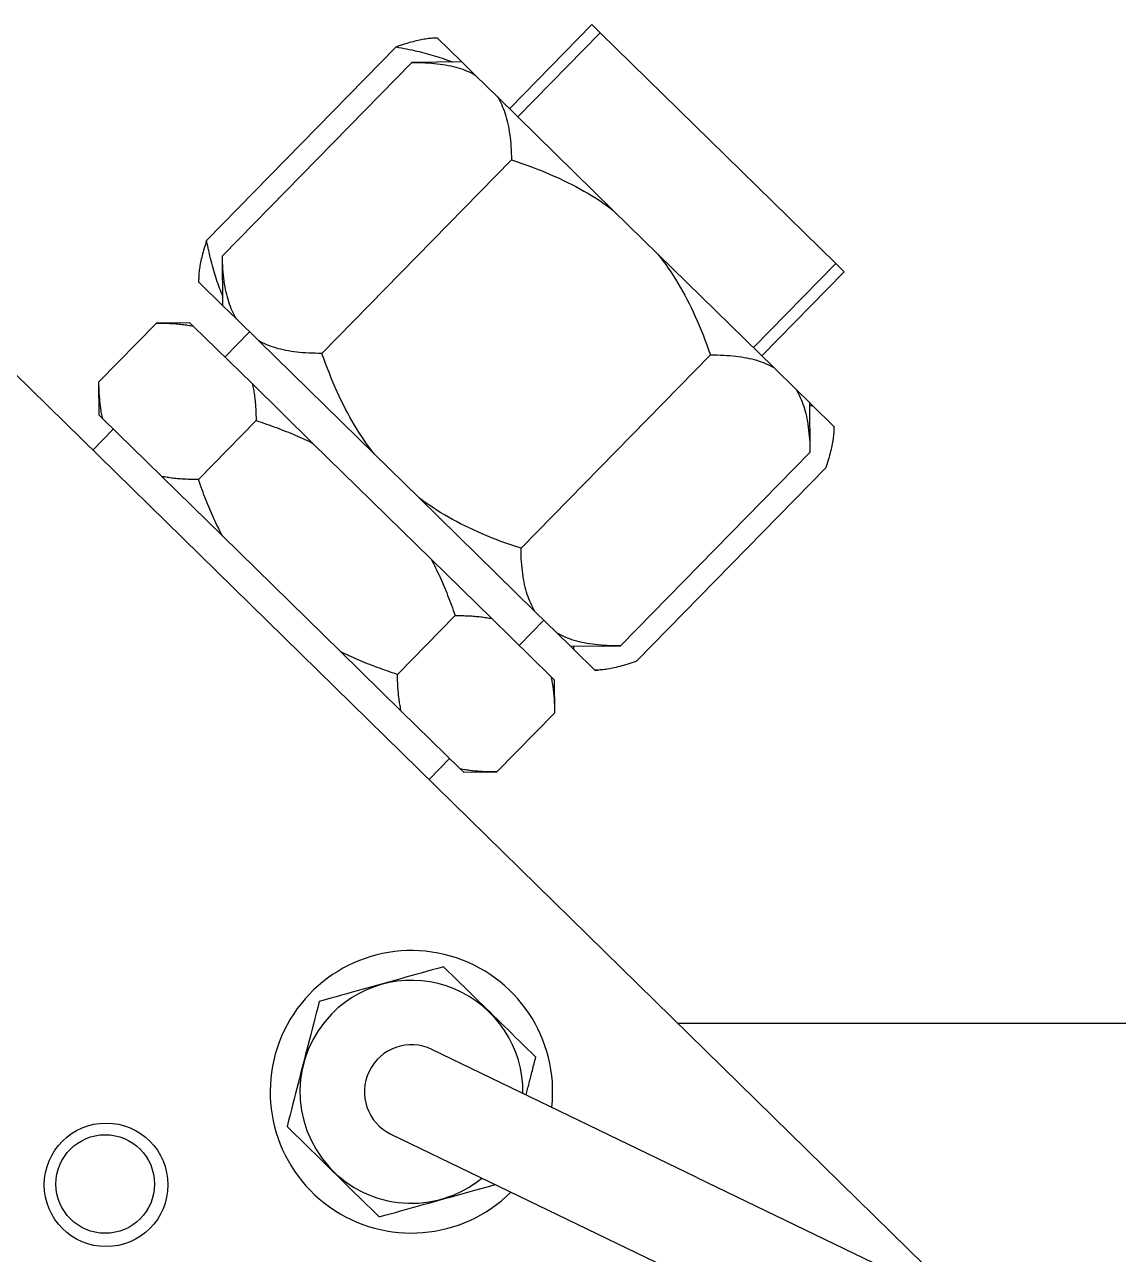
# Model space of a CAD drawing. Extents: x 475189 to 476029, y 1007718 to 1008015.
# Drawn here: x 475668.328 to 475668.827, y 1007759.72 to 1007760.28 of the extents above; entities that cross this region are included whole.
import ezdxf
from ezdxf.enums import TextEntityAlignment as Align

# ---------------------------------------------------------------- set-up
doc = ezdxf.new("R2010")
doc.units = 0
doc.header["$LTSCALE"] = 2
doc.header["$MEASUREMENT"] = 0
doc.layers.get('0').update_dxf_attribs({"linetype": 'CONTINUOUS', "lineweight": 0})
doc.layers.add('R.B', color=6, linetype='CONTINUOUS', lineweight=0)
doc.layers.add('TEXT', color=1, linetype='CONTINUOUS', lineweight=0)
doc.styles.add('ROMANS', font='ROMANS.SHX')
doc.styles.add('XT03_5', font='romans', dxfattribs={"width": 0.6, "height": 87.5})

# ---------------------------------------------------------------- blocks, each defined once
blk = doc.blocks.new('EXISTING')
at = {"color": 8, "linetype": 'Continuous', "lineweight": -3}
for p, q in [((475668.5493548754, 1007760.242139939), (475668.5868715218, 1007760.280435477)), ((475668.5868715218, 1007760.280435477), (475668.5907010757, 1007760.276683813)), ((475668.516581123, 1007760.274247106), (475668.5153337167, 1007760.27423429)), ((475668.516581123, 1007760.274247106), (475668.5276360928, 1007760.263416983)), ((475668.5531844293, 1007760.238388274), (475668.5907010757, 1007760.276683813)), ((475668.5907010757, 1007760.276683813), (475668.6979285841, 1007760.171637203)), ((475668.4976905304, 1007760.270238743), (475668.4114022437, 1007760.182159004)), ((475668.5048924373, 1007760.263183316), (475668.4186041505, 1007760.175103577)), ((475668.5276360928, 1007760.263416983), (475668.5048924373, 1007760.263183316)), ((475668.5276360928, 1007760.263416983), (475668.5337241722, 1007760.257452729)), ((475668.5337241722, 1007760.257452729), (475668.5438960664, 1007760.247487721)), ((475668.5438960664, 1007760.247487721), (475668.5966262892, 1007760.195829977)), ((475668.5502178134, 1007760.218779812), (475668.4639295267, 1007760.130700073)), ((475668.5966262892, 1007760.195829977), (475668.6169700777, 1007760.175899961)), ((475668.4188378182, 1007760.152359921), (475668.4186041505, 1007760.175103577)), ((475668.6169700777, 1007760.175899961), (475668.6697003006, 1007760.124242217)), ((475668.6604119377, 1007760.133341664), (475668.6979285841, 1007760.171637203)), ((475668.6642414916, 1007760.129589999), (475668.701758138, 1007760.167885538)), ((475668.6979285841, 1007760.171637203), (475668.701758138, 1007760.167885538)), ((475668.4077828484, 1007760.163190044), (475668.4077700326, 1007760.16443745)), ((475668.4188378182, 1007760.152359921), (475668.4077828484, 1007760.163190044)), ((475668.4249258976, 1007760.146395667), (475668.4188378182, 1007760.152359921)), ((475668.3885908334, 1007760.144467146), (475668.3623291809, 1007760.117660268)), ((475668.4037532704, 1007760.144622924), (475668.3885908334, 1007760.144467146)), ((475668.4037532704, 1007760.144622924), (475668.405299103, 1007760.143108532)), ((475668.4350977918, 1007760.136430659), (475668.4249258976, 1007760.146395667)), ((475668.405299103, 1007760.143108532), (475668.4322145985, 1007760.11674047)), ((475668.4197277222, 1007760.128973376), (475668.4309827161, 1007760.140462038)), ((475668.3078073876, 1007760.137301033), (475668.7589061407, 1007759.69537717)), ((475668.4878280147, 1007760.084772915), (475668.4350977918, 1007760.136430659)), ((475668.6408685657, 1007760.129972803), (475668.554580279, 1007760.041893064)), ((475668.6697003006, 1007760.124242217), (475668.6798721948, 1007760.114277209)), ((475668.3624849594, 1007760.102497831), (475668.3623291809, 1007760.117660268)), ((475668.4322145985, 1007760.11674047), (475668.4598294195, 1007760.089687307)), ((475668.6798721948, 1007760.114277209), (475668.6859602742, 1007760.108312955)), ((475668.6859602742, 1007760.108312955), (475668.6861939419, 1007760.085569299)), ((475668.6859602742, 1007760.108312955), (475668.6874132107, 1007760.10688957)), ((475668.6874132107, 1007760.10688957), (475668.6969763752, 1007760.09752091)), ((475668.364030792, 1007760.100983439), (475668.3624849594, 1007760.102497831)), ((475668.3909462874, 1007760.074615378), (475668.364030792, 1007760.100983439)), ((475668.4339162096, 1007760.100063641), (475668.407654557, 1007760.073256764)), ((475668.3595063649, 1007760.086653561), (475668.3688855265, 1007760.096227445)), ((475668.6969763752, 1007760.09752091), (475668.697015244, 1007760.097482832)), ((475668.697015244, 1007760.097482832), (475668.6970280598, 1007760.096235425)), ((475668.4598294195, 1007760.089687307), (475668.5136604105, 1007760.036951183)), ((475668.5081718031, 1007760.064842899), (475668.4878280147, 1007760.084772915)), ((475668.5999056551, 1007759.99748956), (475668.6861939419, 1007760.085569299)), ((475668.6933958487, 1007760.078513872), (475668.607107562, 1007759.990434133)), ((475668.4185611085, 1007760.047562214), (475668.3909462874, 1007760.074615378)), ((475668.560902026, 1007760.013185155), (475668.5081718031, 1007760.064842899)), ((475668.4723920994, 1007759.994826091), (475668.4185611085, 1007760.047562214)), ((475668.5136604105, 1007760.036951183), (475668.5412752315, 1007760.00989802)), ((475668.5245669619, 1007760.011256633), (475668.4983053094, 1007759.984449756)), ((475668.5412752315, 1007760.00989802), (475668.568190727, 1007759.983529958)), ((475668.5710739202, 1007760.003220147), (475668.560902026, 1007760.013185155)), ((475668.5537621077, 1007759.997665114), (475668.5650171016, 1007760.009153776)), ((475668.5771619996, 1007759.997255892), (475668.5710739202, 1007760.003220147)), ((475668.5000069204, 1007759.967772927), (475668.4723920994, 1007759.994826091)), ((475668.5771619996, 1007759.997255892), (475668.5999056551, 1007759.99748956)), ((475668.5786149361, 1007759.995832507), (475668.5771619996, 1007759.997255892)), ((475668.5881781007, 1007759.986463848), (475668.5786149361, 1007759.995832507)), ((475668.568190727, 1007759.983529958), (475668.5697365596, 1007759.982015566)), ((475668.5697365596, 1007759.982015566), (475668.569892338, 1007759.966853129)), ((475668.5882169694, 1007759.98642577), (475668.5881781007, 1007759.986463848)), ((475668.5882169694, 1007759.98642577), (475668.5894643757, 1007759.986438585)), ((475668.5269224159, 1007759.941404866), (475668.5000069204, 1007759.967772927)), ((475668.5436306855, 1007759.940046252), (475668.569892338, 1007759.966853129)), ((475668.5126885198, 1007759.936586975), (475668.5220676814, 1007759.94616086)), ((475668.5284682485, 1007759.939890474), (475668.5269224159, 1007759.941404866)), ((475668.5284682485, 1007759.939890474), (475668.5436306855, 1007759.940046252)), ((475669.0453397747, 1007759.825485017), (475668.6260970923, 1007759.825485017)), ((475668.6346863749, 1007759.755367249), (475668.5139979658, 1007759.813651912)), ((475668.4953468736, 1007759.775031621), (475668.6160352828, 1007759.716746958)), ((475668.6346863749, 1007759.755367249), (475669.0580950012, 1007759.550888383))]:
    blk.add_line(p, q, dxfattribs=at)
for points in [[(475668.5153337067, 1007760.274234284), (475668.514775793, 1007760.274221941), (475668.5142034609, 1007760.274196275), (475668.5136166312, 1007760.274157328), (475668.5130151977, 1007760.274105061), (475668.5123990456, 1007760.274039479), (475668.5117680572, 1007760.273960662), (475668.5111220773, 1007760.273868546), (475668.5104609915, 1007760.273763136), (475668.5097846281, 1007760.273644459), (475668.5090929071, 1007760.273512448), (475668.5083856292, 1007760.273367048), (475668.5076626231, 1007760.273208285), (475668.5069237211, 1007760.273036107), (475668.5061687549, 1007760.272850465), (475668.5053975325, 1007760.272651297), (475668.5046098416, 1007760.27243856), (475668.503805554, 1007760.272212165), (475668.5029843829, 1007760.27197207), (475668.5021461117, 1007760.271718202), (475668.5012905827, 1007760.271450429), (475668.5004174722, 1007760.271168711), (475668.4995266223, 1007760.270872914), (475668.4986177292, 1007760.27056298), (475668.4976905246, 1007760.270238742)], [(475668.4976905246, 1007760.270238742), (475668.4989120056, 1007760.270029303), (475668.5001190524, 1007760.269813356), (475668.5013118865, 1007760.26959097), (475668.5024907106, 1007760.269362091), (475668.5036557008, 1007760.269126688), (475668.5048070956, 1007760.268884742), (475668.505945089, 1007760.268636243), (475668.5070698397, 1007760.268381142), (475668.5081815418, 1007760.268119428), (475668.5092803977, 1007760.267851046), (475668.5103665576, 1007760.267575992), (475668.511440198, 1007760.267294236), (475668.5125015033, 1007760.267005705), (475668.5135506059, 1007760.266710377), (475668.5145876998, 1007760.266408239), (475668.5156129341, 1007760.266099184), (475668.5166264506, 1007760.265783249), (475668.517628398, 1007760.265460325), (475668.5186189527, 1007760.265130384), (475668.5195982552, 1007760.264793357), (475668.5205663938, 1007760.264449231), (475668.5215235793, 1007760.264097907), (475668.5224698817, 1007760.263739351), (475668.5234054598, 1007760.263373516)], [(475668.504892439, 1007760.263183307), (475668.5064560006, 1007760.263188922), (475668.507982903, 1007760.263173337), (475668.5094739945, 1007760.263136685), (475668.5109301793, 1007760.26307894), (475668.5123521967, 1007760.263000273), (475668.5137408061, 1007760.262900655), (475668.5150968209, 1007760.262780112), (475668.5164208739, 1007760.262638633), (475668.517713688, 1007760.262476226), (475668.5189758425, 1007760.262292823), (475668.520207952, 1007760.262088396), (475668.521410669, 1007760.261862806), (475668.5225844816, 1007760.26161604), (475668.5237299704, 1007760.261347887), (475668.5248475701, 1007760.26105828), (475668.5259378246, 1007760.260747043), (475668.5270011335, 1007760.260413999), (475668.5280380052, 1007760.260058937), (475668.5290487488, 1007760.259681661), (475668.5300338371, 1007760.259281924), (475668.53099358, 1007760.258859456), (475668.5319283421, 1007760.258413973), (475668.532838452, 1007760.257945152), (475668.5337241653, 1007760.257452743)], [(475668.5438960526, 1007760.247487742), (475668.5444065916, 1007760.246612297), (475668.5448940123, 1007760.245712011), (475668.545358607, 1007760.244786599), (475668.5458007043, 1007760.243835739), (475668.546220597, 1007760.242859071), (475668.5466185595, 1007760.241856292), (475668.5469948497, 1007760.240826935), (475668.5473496696, 1007760.239770693), (475668.5476832411, 1007760.238687063), (475668.5479957493, 1007760.23757565), (475668.5482873804, 1007760.236435912), (475668.5485582111, 1007760.235267417), (475668.5488084278, 1007760.234069625), (475668.5490381632, 1007760.232841939), (475668.5492474589, 1007760.23158382), (475668.549436394, 1007760.230294615), (475668.5496050466, 1007760.228973749), (475668.5497533877, 1007760.227620532), (475668.5498815514, 1007760.226234227), (475668.5499894185, 1007760.224814126), (475668.5500770329, 1007760.223359471), (475668.5501443491, 1007760.221869411), (475668.550191303, 1007760.220343151), (475668.5502178132, 1007760.218779805)], [(475668.5502178132, 1007760.218779805), (475668.5525764107, 1007760.218006554), (475668.5548902048, 1007760.217220082), (475668.557160555, 1007760.21642002), (475668.5593885845, 1007760.21560613), (475668.5615755806, 1007760.214778043), (475668.5637225949, 1007760.213935445), (475668.565830806, 1007760.213078005), (475668.5679011752, 1007760.212205389), (475668.5699348639, 1007760.211317175), (475668.5719327434, 1007760.210413012), (475668.5738957937, 1007760.20949251), (475668.5758249593, 1007760.208555247), (475668.5777211301, 1007760.207600815), (475668.5795851058, 1007760.206628788), (475668.5814177959, 1007760.205638635), (475668.5832199269, 1007760.20463), (475668.5849923367, 1007760.203602278), (475668.5867357528, 1007760.202555042), (475668.588450886, 1007760.201487703), (475668.5901384648, 1007760.200399763), (475668.5917991278, 1007760.199290631), (475668.5934335683, 1007760.1981597), (475668.5950424069, 1007760.197006362), (475668.5966263012, 1007760.195829973)], [(475668.4114022396, 1007760.182159004), (475668.4110971287, 1007760.181225343), (475668.410805925, 1007760.180310265), (475668.4105284942, 1007760.179413525), (475668.4102647825, 1007760.17853482), (475668.4100146435, 1007760.17767397), (475668.4097780521, 1007760.17683066), (475668.4095548799, 1007760.176004729), (475668.4093450481, 1007760.175195951), (475668.4091485485, 1007760.174404065), (475668.4089652678, 1007760.173628913), (475668.4087951767, 1007760.172870292), (475668.4086382168, 1007760.172128008), (475668.4084943416, 1007760.171401893), (475668.4083635043, 1007760.170691777), (475668.4082457242, 1007760.169997481), (475668.4081409679, 1007760.169318822), (475668.4080491722, 1007760.168655719), (475668.407970348, 1007760.168007983), (475668.4079045022, 1007760.167375499), (475668.4078516023, 1007760.166758139), (475668.4078117032, 1007760.166155758), (475668.4077848126, 1007760.165568243), (475668.4077709113, 1007760.164995505), (475668.4077700339, 1007760.164437455)], [(475668.4187943496, 1007760.156590549), (475668.4184093693, 1007760.157518413), (475668.4180314555, 1007760.158457158), (475668.4176605304, 1007760.159406914), (475668.417296595, 1007760.160367787), (475668.4169395102, 1007760.161339949), (475668.4165892862, 1007760.162323516), (475668.416245854, 1007760.163318626), (475668.4159091536, 1007760.164325428), (475668.4155791076, 1007760.165344106), (475668.4152557175, 1007760.166374764), (475668.4149389057, 1007760.167417586), (475668.4146286303, 1007760.16847274), (475668.4143248663, 1007760.169540355), (475668.4140275543, 1007760.170620635), (475668.413736661, 1007760.171713754), (475668.4134521617, 1007760.172819844), (475668.4131740057, 1007760.173939116), (475668.4129021689, 1007760.175071754), (475668.4126366181, 1007760.176217935), (475668.4123773378, 1007760.177377852), (475668.4121242866, 1007760.178551725), (475668.4118774314, 1007760.179739729), (475668.4116367484, 1007760.180942102), (475668.4114022396, 1007760.182159004)], [(475668.4249258871, 1007760.146395677), (475668.4244153757, 1007760.147271077), (475668.4239279638, 1007760.148171372), (475668.4234633692, 1007760.149096784), (475668.4230212719, 1007760.150047645), (475668.4226013703, 1007760.151024303), (475668.4222034167, 1007760.152027091), (475668.4218271176, 1007760.153056439), (475668.4214722977, 1007760.154112681), (475668.4211387261, 1007760.155196311), (475668.4208262269, 1007760.156307734), (475668.4205345958, 1007760.157447471), (475668.4202637561, 1007760.158615957), (475668.4200135029, 1007760.159813785), (475668.4197838131, 1007760.161041444), (475668.4195745173, 1007760.162299564), (475668.4193855734, 1007760.163588759), (475668.4192169296, 1007760.164909635), (475668.4190685431, 1007760.166262877), (475668.4189404248, 1007760.167649156), (475668.4188325488, 1007760.169069248), (475668.4187449068, 1007760.170523948), (475668.4186776181, 1007760.172013963), (475668.4186306643, 1007760.173540223), (475668.4186041541, 1007760.17510357)], [(475668.6169700758, 1007760.17589997), (475668.6181787592, 1007760.17434058), (475668.6193649088, 1007760.172755777), (475668.6205291818, 1007760.171144917), (475668.6216721992, 1007760.169507393), (475668.6227945824, 1007760.167842523), (475668.6238969346, 1007760.166149681), (475668.6249797691, 1007760.164428149), (475668.6260436898, 1007760.162677229), (475668.627089138, 1007760.160896201), (475668.6281167365, 1007760.159084242), (475668.6291268545, 1007760.15724063), (475668.6301200435, 1007760.15536447), (475668.6310967453, 1007760.153454968), (475668.6320573849, 1007760.151511244), (475668.6330024056, 1007760.149532363), (475668.6339322152, 1007760.147517353), (475668.6348471841, 1007760.145465349), (475668.635747758, 1007760.1433752), (475668.6366342901, 1007760.141245951), (475668.6375071359, 1007760.13907643), (475668.6383666316, 1007760.136865593), (475668.63921317, 1007760.13461216), (475668.6400470154, 1007760.132315013), (475668.6408685616, 1007760.1299728)], [(475668.3885908387, 1007760.14446714), (475668.3893835194, 1007760.144472636), (475668.3901671631, 1007760.144472706), (475668.3909417781, 1007760.144467432), (475668.391707573, 1007760.144456735), (475668.3924645926, 1007760.14444066), (475668.3932129635, 1007760.144419191), (475668.3939527216, 1007760.144392363), (475668.3946840301, 1007760.144360126), (475668.3954069061, 1007760.144322568), (475668.3961215226, 1007760.144279575), (475668.3968278877, 1007760.144231227), (475668.3975261468, 1007760.144177455), (475668.3982163537, 1007760.144118312), (475668.398898599, 1007760.144053746), (475668.3995729188, 1007760.143983792), (475668.4002394307, 1007760.143908426), (475668.4008982346, 1007760.143827603), (475668.4015493485, 1007760.143741341), (475668.40219289, 1007760.143649614), (475668.4028289136, 1007760.143552405), (475668.4034574915, 1007760.143449714), (475668.4040786694, 1007760.143341516), (475668.4046925104, 1007760.1432278), (475668.4052991146, 1007760.143108524)], [(475668.4639295283, 1007760.130700067), (475668.4623659667, 1007760.130694452), (475668.4608390643, 1007760.130710038), (475668.4593479451, 1007760.130746734), (475668.457891788, 1007760.130804434), (475668.4564697795, 1007760.13088311), (475668.4550811246, 1007760.130982755), (475668.4537251553, 1007760.131103271), (475668.4524010933, 1007760.131244741), (475668.4511082882, 1007760.131407158), (475668.4498461338, 1007760.13159056), (475668.4486139787, 1007760.131795014), (475668.4474112982, 1007760.132020568), (475668.4462374946, 1007760.132267343), (475668.4450920057, 1007760.132535496), (475668.4439743971, 1007760.132825094), (475668.4428841427, 1007760.133136331), (475668.4418208338, 1007760.133469375), (475668.440783971, 1007760.133824446), (475668.4397732184, 1007760.134201713), (475668.4387881391, 1007760.134601459), (475668.4378283962, 1007760.135023927), (475668.4368936341, 1007760.13546941), (475668.4359835153, 1007760.135938222), (475668.4350977744, 1007760.136430676)], [(475668.4878280231, 1007760.084772907), (475668.4866193307, 1007760.086332288), (475668.48543319, 1007760.0879171), (475668.484268917, 1007760.089527959), (475668.4831258997, 1007760.091165484), (475668.4820035075, 1007760.092830345), (475668.4809011643, 1007760.094523196), (475668.4798183207, 1007760.096244718), (475668.4787544, 1007760.097995639), (475668.4777089519, 1007760.099776666), (475668.4766813623, 1007760.101588635), (475668.4756712443, 1007760.103432246), (475668.4746780464, 1007760.105308398), (475668.4737013446, 1007760.1072179), (475668.472740714, 1007760.109161632), (475668.4717956932, 1007760.111140513), (475668.4708658747, 1007760.113155514), (475668.4699509147, 1007760.115207527), (475668.4690503319, 1007760.117297667), (475668.4681638087, 1007760.119426926), (475668.4672909539, 1007760.121596438), (475668.4664314672, 1007760.123807284), (475668.4655849199, 1007760.126060708), (475668.4647510744, 1007760.128357855), (475668.4639295283, 1007760.130700067)], [(475668.6408685616, 1007760.1299728), (475668.6424321232, 1007760.129978416), (475668.6439590256, 1007760.12996283), (475668.6454501172, 1007760.129926178), (475668.6469063019, 1007760.129868433), (475668.6483283193, 1007760.129789766), (475668.6497169653, 1007760.129690112), (475668.6510729436, 1007760.129569605), (475668.6523969966, 1007760.129428127), (475668.6536898107, 1007760.129265719), (475668.654951965, 1007760.129082317), (475668.6561841111, 1007760.128877854), (475668.6573867917, 1007760.128652299), (475668.6585606043, 1007760.128405533), (475668.6597060931, 1007760.128137381), (475668.6608236927, 1007760.127847773), (475668.6619139472, 1007760.127536536), (475668.6629772561, 1007760.127203492), (475668.6640141277, 1007760.126848431), (475668.6650248714, 1007760.126471155), (475668.6660099597, 1007760.126071417), (475668.6669697026, 1007760.12564895), (475668.6679044647, 1007760.125203466), (475668.6688145745, 1007760.124734645), (475668.6697002879, 1007760.124242237)], [(475668.3640307981, 1007760.100983426), (475668.3638990842, 1007760.101587452), (475668.3637727811, 1007760.102198827), (475668.3636518426, 1007760.102817651), (475668.3635362591, 1007760.103443986), (475668.363426003, 1007760.104077878), (475668.3633210734, 1007760.104719399), (475668.3632214608, 1007760.105368612), (475668.36312711, 1007760.106025608), (475668.3630380657, 1007760.10669043), (475668.3629542817, 1007760.10736318), (475668.3628757118, 1007760.108043954), (475668.3628023918, 1007760.108732791), (475668.3627342843, 1007760.109429798), (475668.3626714431, 1007760.11013503), (475668.3626137676, 1007760.110848603), (475668.3625613659, 1007760.111570555), (475668.3625141096, 1007760.112301047), (475668.362472098, 1007760.113040107), (475668.3624352484, 1007760.113787869), (475668.3624036233, 1007760.114544399), (475668.3623771945, 1007760.115309812), (475668.3623560066, 1007760.116084155), (475668.3623399761, 1007760.116867635), (475668.3623291844, 1007760.117660261)], [(475668.4322145992, 1007760.116740473), (475668.4323463131, 1007760.116136448), (475668.4324726163, 1007760.115525073), (475668.4325935547, 1007760.114906249), (475668.4327091383, 1007760.114279914), (475668.4328193579, 1007760.113646057), (475668.4329242875, 1007760.113004536), (475668.4330239455, 1007760.112355296), (475668.4331182508, 1007760.111698328), (475668.4332073316, 1007760.111033469), (475668.4332911246, 1007760.110360729), (475668.4333696945, 1007760.109679954), (475668.4334430056, 1007760.108991108), (475668.4335110765, 1007760.108294137), (475668.4335739632, 1007760.107588879), (475668.4336315932, 1007760.106875332), (475668.4336840315, 1007760.106153345), (475668.4337312878, 1007760.105422853), (475668.4337733083, 1007760.104683802), (475668.4338101124, 1007760.103936066), (475668.4338417375, 1007760.103179537), (475668.4338681664, 1007760.102414123), (475668.4338893908, 1007760.101639744), (475668.4339054212, 1007760.100856264), (475668.4339162129, 1007760.100063638)], [(475668.6798722117, 1007760.114277199), (475668.6803827142, 1007760.11340179), (475668.680870135, 1007760.112501504), (475668.6813347296, 1007760.111576093), (475668.6817768269, 1007760.110625232), (475668.6821967196, 1007760.109648565), (475668.6825946821, 1007760.108645786), (475668.6829709723, 1007760.107616428), (475668.6833257922, 1007760.106560186), (475668.6836593638, 1007760.105476556), (475668.6839718719, 1007760.104365143), (475668.684263503, 1007760.103225405), (475668.6845343337, 1007760.102056911), (475668.6847845869, 1007760.100859082), (475668.6850142858, 1007760.099631433), (475668.6852235815, 1007760.098373313), (475668.6854125165, 1007760.097084109), (475668.6855811691, 1007760.095763242), (475668.6857295468, 1007760.09440999), (475668.685857674, 1007760.09302372), (475668.6859655411, 1007760.09160362), (475668.686053192, 1007760.090148929), (475668.6861204717, 1007760.088658905), (475668.6861674256, 1007760.087132645), (475668.6861939358, 1007760.085569298)], [(475668.6859746521, 1007760.106912769), (475668.6860366549, 1007760.106913723), (475668.6860984532, 1007760.106914519), (475668.6861601042, 1007760.106915137), (475668.6862215507, 1007760.106915598), (475668.6862828369, 1007760.106915894), (475668.6863439316, 1007760.10691602), (475668.6864048347, 1007760.106915975), (475668.6864655775, 1007760.106915766), (475668.6865261286, 1007760.106915386), (475668.6865865322, 1007760.106914829), (475668.6866467315, 1007760.106914114), (475668.6867067443, 1007760.106913259), (475668.6867666044, 1007760.106912197), (475668.6868262602, 1007760.106910976), (475668.6868857684, 1007760.106909579), (475668.686945064, 1007760.106908067), (475668.6870042204, 1007760.106906334), (475668.6870631589, 1007760.106904457), (475668.687121932, 1007760.106902383), (475668.6871805755, 1007760.106900151), (475668.6872389705, 1007760.106897768), (475668.687297218, 1007760.106895207), (475668.687355318, 1007760.106892469), (475668.6874132002, 1007760.106889587)], [(475668.4339162129, 1007760.100063638), (475668.4351106298, 1007760.099675569), (475668.4362940741, 1007760.09928397), (475668.4374666635, 1007760.098888816), (475668.4386285703, 1007760.098490063), (475668.4397799122, 1007760.098087686), (475668.4409208525, 1007760.097681632), (475668.4420515364, 1007760.09727183), (475668.4431720542, 1007760.096858299), (475668.4442826422, 1007760.096440915), (475668.4453833636, 1007760.096019669), (475668.4464743729, 1007760.095594501), (475668.4475557788, 1007760.095165375), (475668.4486277445, 1007760.094732238), (475668.449690361, 1007760.094295037), (475668.4507437737, 1007760.093853701), (475668.4517881002, 1007760.093408204), (475668.452823477, 1007760.092958467), (475668.4538499585, 1007760.092504472), (475668.4548677356, 1007760.092046121), (475668.4558768625, 1007760.091583397), (475668.4568775213, 1007760.091116194), (475668.4578697573, 1007760.090644484), (475668.4588536704, 1007760.090168223), (475668.4598294335, 1007760.089687297)], [(475668.6969763697, 1007760.097520923), (475668.69700941, 1007760.096944497), (475668.697026581, 1007760.09635055), (475668.6970279248, 1007760.095739007), (475668.6970134681, 1007760.095109698), (475668.696983261, 1007760.094462502), (475668.6969373092, 1007760.093797306), (475668.6968756789, 1007760.093113902), (475668.696798327, 1007760.092412153), (475668.6967052494, 1007760.091691885), (475668.6965964557, 1007760.09095291), (475668.6964719544, 1007760.090195039), (475668.6963316699, 1007760.089418025), (475668.6961755719, 1007760.088621719), (475668.696003629, 1007760.087805865), (475668.6958157833, 1007760.086970233), (475668.6956119669, 1007760.086114533), (475668.6953921263, 1007760.085238565), (475668.6951561272, 1007760.084341998), (475668.6949039424, 1007760.083424606), (475668.694635445, 1007760.082486013), (475668.6943505019, 1007760.081525991), (475668.6940489786, 1007760.080544207), (475668.6937308348, 1007760.079540272), (475668.6933958487, 1007760.078513865)], [(475668.4076545587, 1007760.073256759), (475668.4068618779, 1007760.073251264), (475668.4060782343, 1007760.073251193), (475668.4053035827, 1007760.073256503), (475668.4045377878, 1007760.0732672), (475668.4037807683, 1007760.073283275), (475668.4030324428, 1007760.073304718), (475668.4022926757, 1007760.073331536), (475668.4015613673, 1007760.073363774), (475668.4008384547, 1007760.073401367), (475668.4001238837, 1007760.073444334), (475668.3994174731, 1007760.073492708), (475668.3987192505, 1007760.073546445), (475668.3980290527, 1007760.073605597), (475668.3973468073, 1007760.073670163), (475668.3966724786, 1007760.073740107), (475668.3960059301, 1007760.073815509), (475668.3953471717, 1007760.073896306), (475668.3946960124, 1007760.073982595), (475668.3940524709, 1007760.074074321), (475668.3934164838, 1007760.074171495), (475668.3927879058, 1007760.074274185), (475668.392166728, 1007760.074382384), (475668.3915528869, 1007760.074496099), (475668.3909462828, 1007760.074615375)], [(475668.4185611171, 1007760.047562199), (475668.4180602441, 1007760.048527875), (475668.417563869, 1007760.049501795), (475668.4170718723, 1007760.05048413), (475668.4165842081, 1007760.051474978), (475668.4161008485, 1007760.052474385), (475668.4156216835, 1007760.05348253), (475668.4151467032, 1007760.054499477), (475668.4146757795, 1007760.055525386), (475668.4142089206, 1007760.056560339), (475668.4137460437, 1007760.05760447), (475668.4132871027, 1007760.05865788), (475668.4128320237, 1007760.059720711), (475668.4123807695, 1007760.060793072), (475668.4119332842, 1007760.061875125), (475668.4114895037, 1007760.06296695), (475668.41104939, 1007760.064068728), (475668.4106129244, 1007760.065180513), (475668.410179987, 1007760.066302548), (475668.409750568, 1007760.067434895), (475668.4093246206, 1007760.068577727), (475668.4089020799, 1007760.069731196), (475668.4084829175, 1007760.070895419), (475668.4080670865, 1007760.072070568), (475668.4076545587, 1007760.073256759)], [(475668.5545802767, 1007760.041893063), (475668.5522216792, 1007760.042666313), (475668.5499078851, 1007760.043452786), (475668.5476375439, 1007760.044252856), (475668.5454095054, 1007760.045066738), (475668.5432225182, 1007760.045894834), (475668.541075495, 1007760.046737423), (475668.5389672928, 1007760.047594872), (475668.5368969147, 1007760.048467479), (475668.5348632349, 1007760.049355701), (475668.5328653555, 1007760.050259865), (475668.5309022962, 1007760.051180357), (475668.5289731306, 1007760.052117621), (475668.5270769687, 1007760.053072062), (475668.525212993, 1007760.054044088), (475668.523380294, 1007760.055034233), (475668.521578163, 1007760.056042867), (475668.5198057531, 1007760.05707059), (475668.5180623461, 1007760.058117835), (475668.5163472038, 1007760.059185164), (475668.514659634, 1007760.060273114), (475668.512998971, 1007760.061382245), (475668.5113645306, 1007760.062513176), (475668.509755683, 1007760.063666505), (475668.5081717976, 1007760.064842904)], [(475668.5609020097, 1007760.013185171), (475668.5603914983, 1007760.014060571), (475668.5599040865, 1007760.014960866), (475668.5594394918, 1007760.015886278), (475668.5589973946, 1007760.016837138), (475668.5585774929, 1007760.017813796), (475668.5581795393, 1007760.018816584), (475668.5578032401, 1007760.019845933), (475668.5574484203, 1007760.020902175), (475668.5571148488, 1007760.021985804), (475668.5568023495, 1007760.023097227), (475668.5565107184, 1007760.024236965), (475668.5562398788, 1007760.02540545), (475668.5559896621, 1007760.026603243), (475668.5557599356, 1007760.027830937), (475668.5555506399, 1007760.029089057), (475668.5553616959, 1007760.030378252), (475668.5551930523, 1007760.031699128), (475668.5550447022, 1007760.033052335), (475668.5549165474, 1007760.03443865), (475668.5548086714, 1007760.035858741), (475668.5547210294, 1007760.037313442), (475668.5546537408, 1007760.038803456), (475668.5546067869, 1007760.040329716), (475668.5545802767, 1007760.041893063)], [(475668.5136604029, 1007760.036951195), (475668.5141612758, 1007760.035985518), (475668.514657651, 1007760.035011598), (475668.5151496477, 1007760.034029263), (475668.5156373119, 1007760.033038415), (475668.5161206714, 1007760.032039008), (475668.5165998365, 1007760.031030863), (475668.5170748257, 1007760.030013926), (475668.5175457405, 1007760.028988007), (475668.5180125994, 1007760.027953055), (475668.5184754852, 1007760.026908932), (475668.5189344262, 1007760.025855522), (475668.5193894963, 1007760.024792682), (475668.5198407505, 1007760.023720321), (475668.5202882447, 1007760.022638277), (475668.5207320163, 1007760.021546443), (475668.5211720935, 1007760.020444701), (475668.5216085956, 1007760.01933288), (475668.5220415419, 1007760.018210855), (475668.522470952, 1007760.017078498), (475668.5228968994, 1007760.015935666), (475668.5233194401, 1007760.014782197), (475668.5237386025, 1007760.013617974), (475668.5241544335, 1007760.012442825), (475668.5245669613, 1007760.011256634)], [(475668.5245669613, 1007760.011256634), (475668.525359642, 1007760.01126213), (475668.5261432857, 1007760.0112622), (475668.5269179372, 1007760.01125689), (475668.5276836956, 1007760.011246228), (475668.5284407152, 1007760.011230153), (475668.5291890861, 1007760.011208684), (475668.5299288442, 1007760.011181857), (475668.5306601527, 1007760.011149619), (475668.5313830653, 1007760.011112026), (475668.5320976452, 1007760.011069068), (475668.5328040469, 1007760.011020685), (475668.5335022695, 1007760.010966948), (475668.5341924762, 1007760.010907805), (475668.5348747217, 1007760.010843239), (475668.5355490414, 1007760.010773286), (475668.5362155898, 1007760.010697884), (475668.5368743573, 1007760.010617096), (475668.5375255076, 1007760.010530798), (475668.5381690126, 1007760.010439107), (475668.5388050362, 1007760.010341898), (475668.5394336142, 1007760.010239208), (475668.540054792, 1007760.010131009), (475668.5406686331, 1007760.010017294), (475668.5412752372, 1007760.009898018)], [(475668.5999056509, 1007759.997489561), (475668.5983420893, 1007759.997483945), (475668.5968151868, 1007759.997499531), (475668.5953241042, 1007759.997536192), (475668.5938679106, 1007759.997593927), (475668.5924459022, 1007759.997672604), (475668.5910572837, 1007759.997772213), (475668.5897012778, 1007759.997892765), (475668.588377216, 1007759.998034234), (475668.5870844108, 1007759.998196651), (475668.5858222564, 1007759.998380053), (475668.5845901379, 1007759.998584472), (475668.5833874209, 1007759.998810062), (475668.5822136172, 1007759.999056837), (475668.5810681283, 1007759.99932499), (475668.5799505198, 1007759.999614588), (475668.5788602653, 1007759.999925825), (475668.5777969563, 1007760.000258869), (475668.5767600937, 1007760.000613939), (475668.575749341, 1007760.000991206), (475668.5747642617, 1007760.001390953), (475668.5738045188, 1007760.001813421), (475668.5728697567, 1007760.002258904), (475668.5719596379, 1007760.002727716), (475668.5710739335, 1007760.003220133)], [(475668.4983053071, 1007759.984449755), (475668.4971108902, 1007759.984837824), (475668.4959274459, 1007759.985229423), (475668.4947548565, 1007759.985624577), (475668.4935929496, 1007759.98602333), (475668.4924416078, 1007759.986425707), (475668.4913006765, 1007759.98683177), (475668.4901699836, 1007759.987241563), (475668.4890494292, 1007759.98765513), (475668.4879388778, 1007759.988072478), (475668.4868381653, 1007759.988493733), (475668.4857471471, 1007759.988918892), (475668.4846657412, 1007759.989348018), (475668.4835937844, 1007759.989781165), (475668.4825311679, 1007759.990218366), (475668.4814777463, 1007759.990659692), (475668.4804334198, 1007759.991105189), (475668.4793980519, 1007759.991554935), (475668.4783715614, 1007759.992008921), (475668.4773537844, 1007759.992467272), (475668.4763446574, 1007759.992929996), (475668.4753439987, 1007759.993397199), (475668.4743517627, 1007759.993868909), (475668.4733678496, 1007759.99434517), (475668.4723920865, 1007759.994826096)], [(475668.5786149219, 1007759.995832521), (475668.5786108509, 1007759.995890332), (475668.5786069109, 1007759.995948354), (475668.5786031543, 1007759.996006537), (475668.5785995811, 1007759.99606488), (475668.5785961352, 1007759.996123456), (475668.5785928637, 1007759.996182183), (475668.5785897846, 1007759.99624108), (475668.5785868276, 1007759.996300179), (475668.5785840892, 1007759.996359422), (475668.578581469, 1007759.996418889), (475668.5785790322, 1007759.996478516), (475668.57857674, 1007759.996538341), (475668.5785746439, 1007759.996598315), (475668.5785726923, 1007759.996658487), (475668.5785708941, 1007759.996718866), (475668.5785692704, 1007759.996779397), (475668.5785678129, 1007759.996840122), (475668.578566526, 1007759.996901021), (475668.5785653964, 1007759.996962105), (475668.578564424, 1007759.997023375), (475668.5785636223, 1007759.997084818), (475668.5785629741, 1007759.997146469), (475668.5785625092, 1007759.99720828), (475668.5785621799, 1007759.99727028)], [(475668.6071075637, 1007759.990434128), (475668.6060882648, 1007759.990078133), (475668.6050910687, 1007759.989739421), (475668.6041156874, 1007759.989417789), (475668.6031617228, 1007759.989113182), (475668.6022288532, 1007759.988825466), (475668.6013168272, 1007759.988554477), (475668.6004253154, 1007759.988300125), (475668.599554032, 1007759.988062315), (475668.5987027089, 1007759.98784097), (475668.5978711042, 1007759.987635986), (475668.5970589551, 1007759.987447317), (475668.596266024, 1007759.987274892), (475668.5954920652, 1007759.987118681), (475668.5947369034, 1007759.986978626), (475668.594000319, 1007759.986854673), (475668.5932821243, 1007759.986746825), (475668.5925821132, 1007759.986655072), (475668.5919001109, 1007759.986579404), (475668.5912359994, 1007759.986519795), (475668.5905895603, 1007759.986476297), (475668.5899606899, 1007759.986448923), (475668.5893492394, 1007759.986437693), (475668.5887550658, 1007759.986442657), (475668.5881780915, 1007759.986463857)], [(475668.5000069208, 1007759.96777292), (475668.4998752068, 1007759.968376945), (475668.4997489037, 1007759.96898832), (475668.4996279652, 1007759.969607144), (475668.4995123817, 1007759.970233479), (475668.4994021255, 1007759.970867372), (475668.4992972325, 1007759.971508857), (475668.4991975834, 1007759.972158106), (475668.4991032691, 1007759.972815065), (475668.4990141883, 1007759.973479924), (475668.4989304043, 1007759.974152673), (475668.4988518344, 1007759.974833448), (475668.4987785144, 1007759.975522285), (475668.4987104434, 1007759.976219256), (475668.4986475658, 1007759.976924523), (475668.4985899267, 1007759.977638061), (475668.4985374885, 1007759.978360048), (475668.4984902322, 1007759.97909054), (475668.4984482207, 1007759.9798296), (475668.498411371, 1007759.980577363), (475668.4983797459, 1007759.981333892), (475668.4983533536, 1007759.98209927), (475668.4983321292, 1007759.982873649), (475668.4983160988, 1007759.983657129), (475668.4983053071, 1007759.984449755)], [(475668.5681907219, 1007759.983529967), (475668.5683224358, 1007759.982925941), (475668.5684487389, 1007759.982314566), (475668.5685696774, 1007759.981695742), (475668.5686852609, 1007759.981069407), (475668.568795517, 1007759.980435515), (475668.56890041, 1007759.97979403), (475668.5690000681, 1007759.97914479), (475668.5690943734, 1007759.978487821), (475668.5691834543, 1007759.977822963), (475668.5692672472, 1007759.977150223), (475668.5693458171, 1007759.976469448), (475668.5694191282, 1007759.975780602), (475668.5694872357, 1007759.975083595), (475668.5695500858, 1007759.974378372), (475668.5696077158, 1007759.973664826), (475668.5696601541, 1007759.972942838), (475668.5697074104, 1007759.972212346), (475668.5697494309, 1007759.971473296), (475668.5697862716, 1007759.970725524), (475668.5698178966, 1007759.969968994), (475668.569844289, 1007759.969203616), (475668.5698655134, 1007759.968429238), (475668.5698815439, 1007759.967645758), (475668.5698923355, 1007759.966853132)], [(475668.5436306812, 1007759.940046253), (475668.5428380006, 1007759.940040757), (475668.5420543568, 1007759.940040687), (475668.5412797054, 1007759.940045997), (475668.540513947, 1007759.940056658), (475668.5397569274, 1007759.940072733), (475668.5390085654, 1007759.940094211), (475668.5382687983, 1007759.94012103), (475668.5375374898, 1007759.940153267), (475668.5368145773, 1007759.940190861), (475668.5361000063, 1007759.940233827), (475668.5353936322, 1007759.940282166), (475668.5346953731, 1007759.940335938), (475668.5340051753, 1007759.94039509), (475668.5333229299, 1007759.940459656), (475668.5326486012, 1007759.940529601), (475668.5319820527, 1007759.940605003), (475668.5313232943, 1007759.940685799), (475668.530672135, 1007759.940772088), (475668.53002863, 1007759.940863779), (475668.5293926064, 1007759.940960988), (475668.5287640284, 1007759.941063679), (475668.5281428506, 1007759.941171877), (475668.5275290096, 1007759.941285593), (475668.5269224054, 1007759.941404869)], [(475668.519308793, 1007759.851299771), (475668.5166317516, 1007759.850552878), (475668.5140433941, 1007759.849830757), (475668.5115328339, 1007759.849130332), (475668.5090899584, 1007759.848448806), (475668.5067055392, 1007759.847783553), (475668.5043709957, 1007759.847132244), (475668.5020782346, 1007759.846492608), (475668.4998196859, 1007759.84586247), (475668.4975880667, 1007759.845239876), (475668.4953764376, 1007759.844622856), (475668.4931780029, 1007759.844009515), (475668.4909861477, 1007759.843397995), (475668.4887943103, 1007759.842786494), (475668.4865958757, 1007759.842173152), (475668.4843842465, 1007759.841556133), (475668.4821526273, 1007759.840933539), (475668.4798940786, 1007759.840303401), (475668.4776013541, 1007759.839663729), (475668.4752668106, 1007759.83901242), (475668.4728823549, 1007759.838347203), (475668.4704395159, 1007759.837665642), (475668.4679289191, 1007759.836965252), (475668.4653405982, 1007759.836243096), (475668.4626635202, 1007759.835496238)], [(475668.5613176889, 1007759.810145294), (475668.5593323451, 1007759.812090258), (475668.5574128131, 1007759.813970748), (475668.555550912, 1007759.81579478), (475668.5537392644, 1007759.817569581), (475668.5519709312, 1007759.819301948), (475668.5502395944, 1007759.820998071), (475668.5485392642, 1007759.822663818), (475668.5468642799, 1007759.824304735), (475668.5452093094, 1007759.825926045), (475668.5435691301, 1007759.827532865), (475668.5419387386, 1007759.829130096), (475668.540313241, 1007759.830722533), (475668.5386877432, 1007759.832314969), (475668.5370573517, 1007759.8339122), (475668.5354171724, 1007759.83551902), (475668.5337621654, 1007759.837140366), (475668.5320872177, 1007759.838781247), (475668.5303868875, 1007759.840446994), (475668.5286555506, 1007759.842143117), (475668.5268872175, 1007759.843875484), (475668.5250755699, 1007759.845650285), (475668.5232136687, 1007759.847474317), (475668.5212941367, 1007759.849354808), (475668.519308793, 1007759.851299771)], [(475668.4626635202, 1007759.835496238), (475668.4619718225, 1007759.83280438), (475668.461303015, 1007759.830201786), (475668.460654338, 1007759.827677311), (475668.4600231101, 1007759.825220985), (475668.459407042, 1007759.822823383), (475668.4588038175, 1007759.820475932), (475668.4582113865, 1007759.818170549), (475668.4576278035, 1007759.815899549), (475668.4570511912, 1007759.813655609), (475668.4564797414, 1007759.81143177), (475668.4559116983, 1007759.809221198), (475668.4553453407, 1007759.807017241), (475668.4547789831, 1007759.804813284), (475668.454210958, 1007759.80260273), (475668.4536394902, 1007759.800378873), (475668.4530628959, 1007759.798134951), (475668.452479295, 1007759.795863932), (475668.4518869005, 1007759.793558513), (475668.451283676, 1007759.791211063), (475668.4506675713, 1007759.788813497), (475668.45003638, 1007759.786357135), (475668.4493876665, 1007759.783832695), (475668.4487188955, 1007759.781230066), (475668.4480271612, 1007759.778538244)], [(475668.5568952418, 1007759.792935314), (475668.5570659516, 1007759.793599497), (475668.5572374248, 1007759.794266798), (475668.5574097501, 1007759.794937379), (475668.5575829252, 1007759.795611457), (475668.5577570754, 1007759.796289162), (475668.5579322162, 1007759.796970726), (475668.5581084, 1007759.797656351), (475668.5582856789, 1007759.798346235), (475668.5584641237, 1007759.799040524), (475668.5586437127, 1007759.79973956), (475668.5588246079, 1007759.800443437), (475668.5590067882, 1007759.801152424), (475668.5591903416, 1007759.801866758), (475668.559375339, 1007759.802586585), (475668.5595617946, 1007759.803312283), (475668.5597498156, 1007759.804043963), (475668.5599394535, 1007759.804781896), (475668.5601307777, 1007759.805526372), (475668.5603238217, 1007759.806277644), (475668.5605186913, 1007759.807035967), (475668.5607154379, 1007759.807801613), (475668.5609141131, 1007759.808574853), (475668.5611148585, 1007759.809355977), (475668.5613176889, 1007759.810145294)], [(475668.4480271612, 1007759.778538244), (475668.4500125049, 1007759.77659328), (475668.451932037, 1007759.77471279), (475668.4537939382, 1007759.772888758), (475668.4556055858, 1007759.771113957), (475668.4573739189, 1007759.76938159), (475668.4591052558, 1007759.767685467), (475668.460805586, 1007759.76601972), (475668.4624805337, 1007759.764378839), (475668.4641355407, 1007759.762757493), (475668.46577572, 1007759.761150673), (475668.4674061115, 1007759.759553442), (475668.4690316092, 1007759.757961005), (475668.4706571068, 1007759.756368569), (475668.4722874984, 1007759.754771338), (475668.4739276777, 1007759.753164518), (475668.4755826482, 1007759.751543208), (475668.4772576324, 1007759.749902291), (475668.4789579626, 1007759.748236544), (475668.4806892995, 1007759.746540421), (475668.4824576326, 1007759.744808054), (475668.4842692802, 1007759.743033253), (475668.4861311814, 1007759.741209221), (475668.4880507134, 1007759.73932873), (475668.4900360571, 1007759.737383767)], [(475668.4900360571, 1007759.737383767), (475668.4925533406, 1007759.738086086), (475668.494991764, 1007759.738766355), (475668.4973604112, 1007759.739427198), (475668.4996677904, 1007759.740070943), (475668.5019216709, 1007759.740699749), (475668.504129316, 1007759.741315698), (475668.5062975587, 1007759.741920576), (475668.5084327965, 1007759.742516311), (475668.5105412129, 1007759.743104541), (475668.5126286657, 1007759.743686933), (475668.5147008877, 1007759.744265029), (475668.5167633573, 1007759.744840475), (475668.5188216818, 1007759.745414687), (475668.5208811774, 1007759.745989289), (475668.5229473604, 1007759.746565751), (475668.5250257287, 1007759.747145591), (475668.5271219062, 1007759.747730386), (475668.5292416603, 1007759.748321787), (475668.531390958, 1007759.748921427), (475668.5335761079, 1007759.749531071), (475668.5358036894, 1007759.750152539), (475668.5380807143, 1007759.750787801), (475668.5404146809, 1007759.75143896), (475668.5428136467, 1007759.752108248)]]:
    blk.add_lwpolyline(points, dxfattribs=at)
for centre, radius in [((475668.3655986009, 1007759.751970025), 0.02814532317161613), ((475668.3652156455, 1007759.752345191), 0.02245192637004352)]:
    blk.add_circle(centre, radius, dxfattribs=at)
for radius, start, end in [(0.0643321672494083, 353.6936952950143, 314.7512542794504), (0.05076695305223725, 359.2087960150016, 135.5886346413926), (0.05076695305223718, 135.5886346413926, 309.2361541665868), (0.02144405574980276, 64.22247530001162, 244.2224753000116)]:
    blk.add_arc((475668.5046724197, 1007759.794341766), radius, start, end, dxfattribs=at)
at = {"color": 8, "linetype": 'ByBlock', "style": 'ROMANS'}
for tag, height, width, p in [('DIRECTION', 0.5361013937450692, 0.85, (475672.3938316866, 1007828.239115989)), ('DN', 1.072202787490138, 0.7083333333321207, (475752.5516304005, 1007802.238198393))]:
    blk.add_attdef(tag, text='', height=height, dxfattribs=dict(at, width=width)).set_placement(p, align=Align.MIDDLE_RIGHT)
at = {"color": 8, "style": 'XT03_5', "text_generation_flag": 4, "width": 0.6000000000003638, "flags": 9}
for p, rotation in [((475706.5947989058, 1007775.576292009), 270), ((475708.8165962928, 1007766.103380382), 90)]:
    blk.add_attdef('KEYWORD', p, '', height=0.03752709756215484, rotation=rotation, dxfattribs=at)
at = {"color": 8, "style": 'XT03_5', "flags": 9}
for p, rotation, width in [((475708.8165962928, 1007775.576292009), 270, 0.6), ((475706.5947989058, 1007766.103380382), 90, 0.6000000000003638)]:
    blk.add_attdef('KEYWORD', p, '', height=0.03752709756215484, rotation=rotation, dxfattribs=dict(at, width=width))
at = {"layer": 'TEXT', "color": 8, "style": 'ROMANS', "width": 0.85, "flags": 8}
blk.add_attdef('WTD', text='', height=1.072202787490138, rotation=180, dxfattribs=at).set_placement((475705.1732146916, 1007794.20007142), align=Align.MIDDLE_CENTER)
blk.add_attdef('WTD', text='', height=1.072202787490138, dxfattribs=at).set_placement((475731.4002567048, 1007752.462264082), align=Align.MIDDLE_CENTER)

msp = doc.modelspace()

# ---------------------------------------------------------------- block references
at = {"layer": 'R.B'}
msp.add_blockref('EXISTING', (0, 0), dxfattribs=at)

doc.saveas('drawing.dxf')
